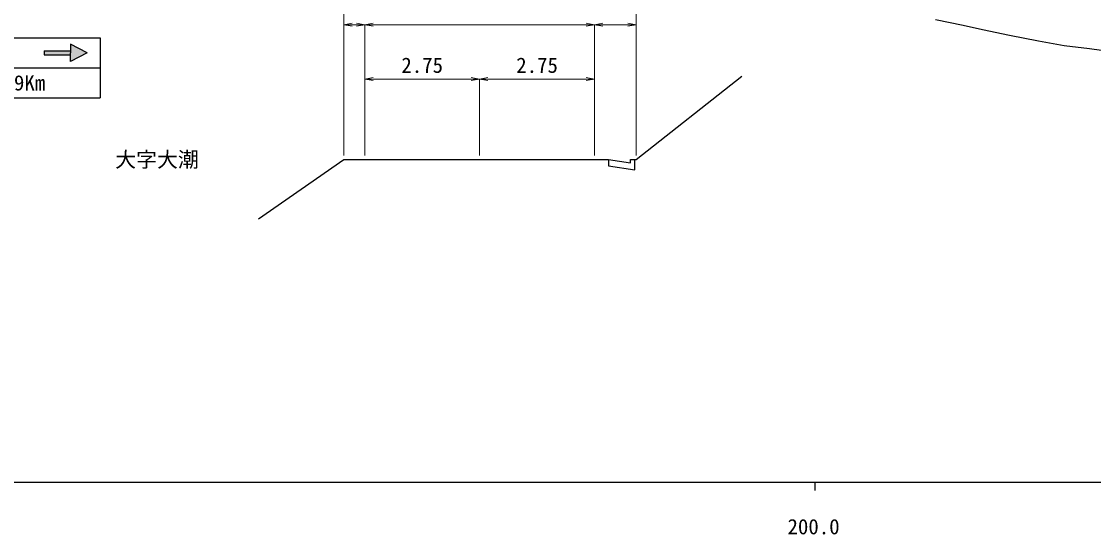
# Model space of a CAD drawing. Units: millimetres at full size, sheet at 1:1000, with parts at other scales. Extents: x 40000 to 680000, y 20000 to 380000.
# Drawn here: x 173042 to 301354, y 198715 to 260141 of the extents above; entities that cross this region are included whole.
import ezdxf
from ezdxf.enums import TextEntityAlignment as Align

# ---------------------------------------------------------------- set-up
doc = ezdxf.new("R2010")
doc.units = ezdxf.units.MM
doc.header["$LTSCALE"] = 1000
for name, color, linetype, lineweight in [('M-BGD', 7, 'Continuous', 25), ('M-STR-HTXT', 7, 'Continuous', 13), ('M-STR-STRC', 7, 'Continuous', 25), ('M-TTL-BAND', 7, 'Continuous', 25)]:
    doc.layers.add(name, color=color, linetype=linetype, lineweight=lineweight)
doc.layers.add('M-BMK-HTXT', color=7, linetype='Continuous')
doc.styles.add('ＭＳ ゴシック', font='')
doc.styles.get('ＭＳ ゴシック').set_extended_font_data('MS Gothic')

# ---------------------------------------------------------------- blocks, each defined once
blk = doc.blocks.new('open_arrow')
at = {"color": 0, "linetype": 'Continuous', "lineweight": -2}
blk.add_lwpolyline([(7.5, 1.25), (0, 0), (7.5, -1.25)], dxfattribs=at)

msp = doc.modelspace()

# ---------------------------------------------------------------- hatches: boundary and pattern name
at = {"layer": 'M-STR-STRC'}
msp.add_hatch(color=256, dxfattribs=at).paths.add_polyline_path([(178931, 256127), (175778, 256127), (175778, 256627), (178931, 256627), (178931, 257418), (180893, 256377), (178931, 255336)])

# ---------------------------------------------------------------- linework, layer by layer
at = {"layer": 'M-BGD'}
for p, q in [((243298, 243598), (245934, 243205)), ((243298, 243598), (243298, 242839)), ((243298, 242839), (246434, 242372)), ((245934, 243205), (245934, 243598)), ((246434, 242372), (246434, 243598))]:
    msp.add_line(p, q, dxfattribs=at)
for points in [[(303742, 256477), (300883, 256849), (297835, 257239), (294753, 257760), (291313, 258459), (288066, 259129), (285743, 259635), (282438, 260350)], [(245934, 243598), (246629, 243598), (259240, 253586)], [(201404, 236517), (211629, 243598), (214129, 243598), (227879, 243598), (241629, 243598), (243298, 243598)]]:
    msp.add_lwpolyline(points, dxfattribs=at)
at = {"layer": 'M-STR-HTXT'}
for p, q in [((211629, 244098), (211629, 265464)), ((246629, 244098), (246629, 265464)), ((211629, 259754), (214129, 259754)), ((214129, 244098), (214129, 259755)), ((214129, 259754), (241629, 259754)), ((241629, 244098), (241629, 259755)), ((241629, 259754), (246629, 259754)), ((214129, 253247), (227879, 253247)), ((227879, 244098), (227879, 253248)), ((227879, 253247), (241629, 253247))]:
    msp.add_line(p, q, dxfattribs=at)
at = {"layer": 'M-STR-STRC'}
for p, q in [((153454, 258177), (182454, 258177)), ((182454, 258177), (182454, 250977)), ((175778, 256627), (175778, 256127)), ((175778, 256627), (178931, 256627)), ((180893, 256377), (178931, 257418)), ((178931, 257418), (178931, 256377)), ((175778, 256127), (178931, 256127)), ((180893, 256377), (178931, 255336)), ((178931, 255336), (178931, 256377)), ((153454, 254577), (182454, 254577)), ((153454, 250977), (182454, 250977))]:
    msp.add_line(p, q, dxfattribs=at)
at = {"layer": 'M-TTL-BAND'}
for p, q in [((40000, 205000), (579000, 205000)), ((268000, 205000), (268000, 204000))]:
    msp.add_line(p, q, dxfattribs=at)

# ---------------------------------------------------------------- block references
at = {"layer": 'M-STR-HTXT', "xscale": 133, "yscale": 133}
for p in [(211629, 259754), (214129, 259754), (241629, 259754), (214129, 253247), (227879, 253247)]:
    msp.add_blockref('open_arrow', p, dxfattribs=at)
at = {"layer": 'M-STR-HTXT', "xscale": 133, "yscale": 133, "rotation": 180}
for p in [(214129, 259754), (241629, 259754), (246629, 259754), (227879, 253247), (241629, 253247)]:
    msp.add_blockref('open_arrow', p, dxfattribs=at)

# ---------------------------------------------------------------- texts
at = {"layer": 'M-BMK-HTXT', "style": 'ＭＳ ゴシック'}
msp.add_text('大字大潮', height=1833, dxfattribs=at).set_placement((184265, 242147), align=Align.BOTTOM_LEFT)
at = {"layer": 'M-STR-HTXT', "style": 'ＭＳ ゴシック'}
for p in [(221004, 253434), (234754, 253434)]:
    msp.add_text('2.75', height=1833, dxfattribs=at).set_placement(p, align=Align.BOTTOM_CENTER)
at = {"layer": 'M-STR-STRC', "style": 'ＭＳ ゴシック'}
msp.add_text('徳  山  39Km', height=1833, dxfattribs=at).set_placement((160911, 252787), align=Align.MIDDLE_LEFT)
at = {"layer": 'M-TTL-BAND', "style": 'ＭＳ ゴシック'}
msp.add_text('200.0', height=1833, dxfattribs=at).set_placement((267844, 198195), align=Align.BOTTOM_CENTER)

doc.saveas('drawing.dxf')
